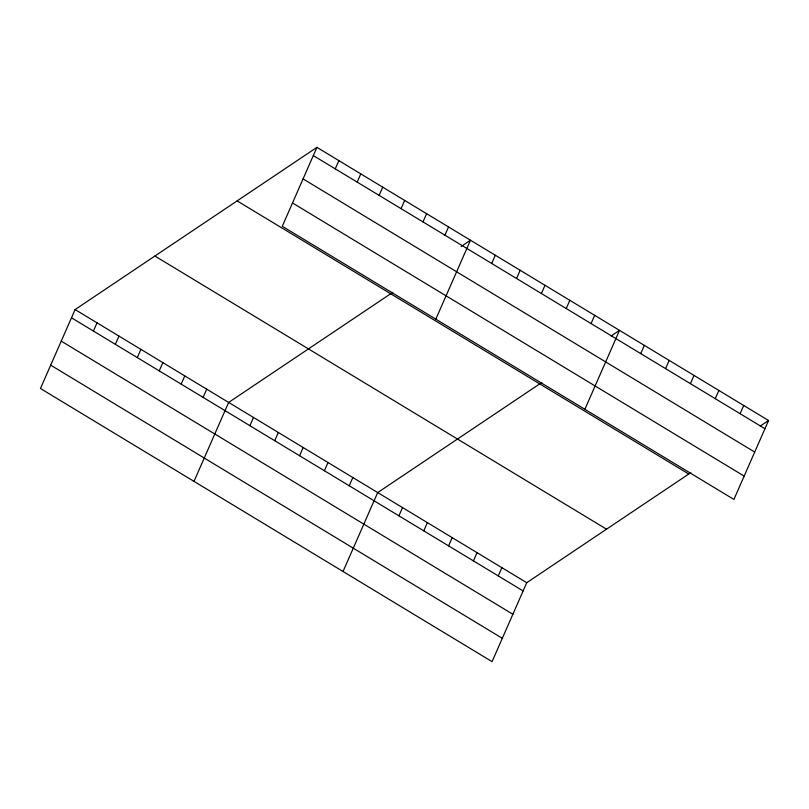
<?xml version="1.0" encoding="UTF-8"?>
<svg xmlns="http://www.w3.org/2000/svg" width="809" height="809" viewBox="0 0 809 809"><rect width="100%" height="100%" fill="white"/><g stroke="black" fill="none" stroke-linecap="round" stroke-linejoin="round"><path stroke-width="1.21" d="M316.926 147.359L282.27 226.287L733.905 499.436L768.55 420.498L316.926 147.359L75.095 309.564L40.45 388.502L492.074 661.641L526.73 582.713L690.825 472.638M93.429 331.053L97.029 322.831M115.363 344.321L118.974 336.099M137.297 357.588L140.908 349.367M159.231 370.856L162.842 362.634M181.165 384.123L184.776 375.902M203.11 397.391L206.72 389.169M194.008 481.365L228.654 402.437L392.749 292.362M335.25 168.848L338.86 160.627M249.88 425.686L253.49 417.464M357.184 182.116L360.794 173.895M379.118 195.384L382.728 187.162M274.726 440.703L278.326 432.481M401.062 208.651L404.662 200.43M299.563 455.73L303.173 447.508M422.996 221.919L426.606 213.697M324.399 470.747L328.009 462.526M444.93 235.186L448.54 226.965M349.235 485.774L352.845 477.553M435.829 319.161L470.474 240.222L461.15 246.482M343.036 571.508L377.692 492.57L541.787 382.505M491.71 263.471L495.31 255.25M398.918 515.818L402.528 507.597M516.547 278.498L520.157 270.277M423.754 530.846L427.364 522.624M541.383 293.515L544.993 285.294M448.601 545.863L452.211 537.641M566.229 308.542L569.829 300.321M473.437 560.89L477.047 552.668M591.066 323.56L594.676 315.338M498.273 575.907L501.883 567.685M584.867 409.293L619.512 330.365L611.22 335.927M640.748 353.604L644.348 345.382M665.585 368.631L669.195 360.409M690.421 383.658L694.031 375.437M715.257 398.675L718.867 390.454M740.104 413.702L743.714 405.481M760.258 426.06L768.55 420.498M313.316 155.581L764.94 428.719M303.072 178.91L754.696 452.059M292.514 202.958L744.149 476.096M237.118 200.885L688.752 474.034M154.903 256.038L606.528 529.187M75.095 309.564L526.73 582.713M71.485 317.785L523.12 590.934M61.241 341.125L512.876 614.264M50.694 365.162L502.318 638.311"/></g></svg>
